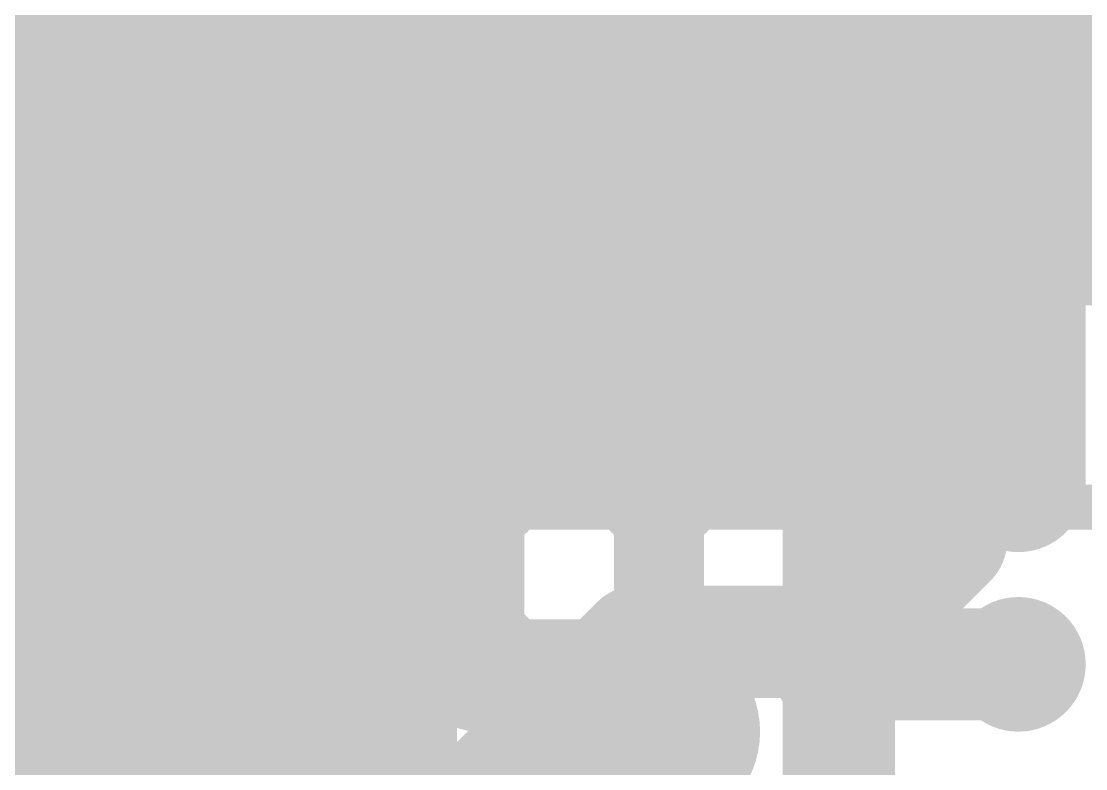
# Model space of a CAD drawing. Header units: millimetres. Extents: x 15 to 120, y 22 to 104.
# Drawn here: x 59.98 to 62.35, y 59.168 to 60.833 of the extents above; entities that cross this region are included whole.
import ezdxf

# ---------------------------------------------------------------- set-up
doc = ezdxf.new("R2010")
doc.units = ezdxf.units.MM
for name, color, linetype in [('BottomLayer', 5, 'Continuous'), ('BottomPaste', 16, 'Continuous'), ('BottomSolder', 6, 'Continuous'), ('Mechanical13', 56, 'Continuous'), ('Mechanical15', 56, 'Continuous'), ('MultiLayer', 9, 'Continuous'), ('TopLayer', 1, 'Continuous'), ('TopPaste', 8, 'Continuous'), ('TopSolder', 216, 'Continuous')]:
    doc.layers.add(name, color=color, linetype=linetype)

msp = doc.modelspace()

# ---------------------------------------------------------------- linework, layer by layer
at = {"layer": 'BottomLayer'}
for points, const_width in [([(60.55000081999999, 60.60000325999999), (60.55000081999999, 61.14999962)], 0.2999994), ([(60.55000081999999, 60.325), (60.55000081999999, 60.60000325999999)], 0.2999994), ([(61.22500328, 60.60000072), (61.22500582, 60.60000325999999)], 0.2499995), ([(61.22500582, 60.60000325999999), (61.34999921999999, 60.60000325999999)], 0.2499995), ([(61.34999921999999, 60.60000325999999), (61.49999892, 60.60000325999999)], 0.2499995), ([(61.49999892, 60.60000325999999), (61.50000146, 60.60000072)], 0.2499995), ([(61.49999892, 60.60000325999999), (61.50000146, 60.60000325999999)], 0.2499995), ([(62.05000036, 60.60000325999999), (63.000001, 60.60000325999999)], 0.1999996), ([(60.55000081999999, 60.00000446), (60.55000081999999, 60.325)], 0.2999994), ([(60.55000081999999, 60.00000446), (60.5500059, 60.00000953999999)], 0.2999994), ([(60.55000081999999, 59.5250016), (60.55000081999999, 60.00000446)], 0.2999994), ([(60.5500059, 60.00000953999999), (61.35002208, 60.00000953999999)], 0.2999994), ([(62.04999528, 60.00000192), (62.04999528, 60.00000953999999)], 0.2499995), ([(62.04999528, 59.67499368), (62.04999528, 60.00000192)], 0.2499995), ([(61.82500208, 59.45000048), (62.04999528, 59.67499368)], 0.2499995), ([(60.55000081999999, 59.40000311999999), (60.55000081999999, 59.5250016)], 0.2999994), ([(60.80000286, 58.90000157999999), (61.35000176, 59.45000048)], 0.2499995), ([(61.35000176, 59.45000048), (61.82500208, 59.45000048)], 0.2499995), ([(60.19999898, 59.05000128), (60.55000081999999, 59.40000311999999)], 0.1999996)]:
    msp.add_lwpolyline(points, dxfattribs=dict(at, const_width=const_width))
for points, const_width in [([(60.47500223999999, 60.60000325999999, 1), (60.6249994, 60.60000325999999, 1)], 0.1499997), ([(60.47500223999999, 60.60000325999999, 1), (60.6249994, 60.60000325999999, 1)], 0.1499997), ([(60.5625027, 60.62500194, 1), (60.68750118, 60.62500194, 1)], 0.12499848), ([(61.16250403999999, 60.60000072, 1), (61.28750252, 60.60000072, 1)], 0.12499848), ([(61.16250403999999, 60.60000072, 1), (61.28750252, 60.60000072, 1)], 0.12499848), ([(61.16250658, 60.60000325999999, 1), (61.28750505999999, 60.60000325999999, 1)], 0.12499848), ([(61.16250658, 60.60000325999999, 1), (61.28750505999999, 60.60000325999999, 1)], 0.12499848), ([(61.28749998, 60.60000325999999, 1), (61.41249845999999, 60.60000325999999, 1)], 0.12499848), ([(61.28749998, 60.60000325999999, 1), (61.41249845999999, 60.60000325999999, 1)], 0.12499848), ([(61.43749967999999, 60.60000325999999, 1), (61.56249816, 60.60000325999999, 1)], 0.12499848), ([(61.43749967999999, 60.60000325999999, 1), (61.56249816, 60.60000325999999, 1)], 0.12499848), ([(61.43749967999999, 60.60000325999999, 1), (61.56249816, 60.60000325999999, 1)], 0.12499848), ([(61.43750222, 60.60000325999999, 1), (61.56250069999999, 60.60000325999999, 1)], 0.12499848), ([(61.43750222, 60.60000072, 1), (61.56250069999999, 60.60000072, 1)], 0.12499848), ([(61.43750222, 60.60000072, 1), (61.56250069999999, 60.60000072, 1)], 0.12499848), ([(62.00000046, 60.60000325999999, 1), (62.10000025999999, 60.60000325999999, 1)], 0.0999998), ([(59.91250145999999, 60.45000101999999, 1), (60.03749994, 60.45000101999999, 1)], 0.12499848), ([(60.47500223999999, 60.325, 1), (60.6249994, 60.325, 1)], 0.1499997), ([(60.47500223999999, 60.325, 1), (60.6249994, 60.325, 1)], 0.1499997), ([(60.36250055999999, 60.325, 1), (60.48749904, 60.325, 1)], 0.12499848), ([(60.63750128, 60.10000171999999, 1), (60.76249976, 60.10000171999999, 1)], 0.12499848), ([(60.47500223999999, 60.00000446, 1), (60.6249994, 60.00000446, 1)], 0.1499997), ([(60.47500223999999, 60.00000446, 1), (60.6249994, 60.00000446, 1)], 0.1499997), ([(60.47500223999999, 60.00000446, 1), (60.6249994, 60.00000446, 1)], 0.1499997), ([(60.47500732, 60.00000953999999, 1), (60.62500447999999, 60.00000953999999, 1)], 0.1499997), ([(60.47500732, 60.00000953999999, 1), (60.62500447999999, 60.00000953999999, 1)], 0.1499997), ([(61.26252161999999, 60.02500822, 1), (61.3875201, 60.02500822, 1)], 0.12499848), ([(61.2750235, 60.00000953999999, 1), (61.42502065999999, 60.00000953999999, 1)], 0.1499997), ([(59.91250145999999, 60.00000192, 1), (60.03749994, 60.00000192, 1)], 0.12499848), ([(61.86250264, 60.00000192, 1), (61.98750112, 60.00000192, 1)], 0.12499848), ([(61.98749604, 60.00000953999999, 1), (62.11249452, 60.00000953999999, 1)], 0.12499848), ([(61.98749604, 60.00000192, 1), (62.11249452, 60.00000192, 1)], 0.12499848), ([(61.98749604, 60.00000192, 1), (62.11249452, 60.00000192, 1)], 0.12499848), ([(62.13750082, 59.79999977999999, 1), (62.26249929999999, 59.79999977999999, 1)], 0.12499848), ([(60.48749904, 59.74999988, 1), (60.61249752, 59.74999988, 1)], 0.12499848), ([(61.98749604, 59.67499368, 1), (62.11249452, 59.67499368, 1)], 0.12499848), ([(61.98749604, 59.67499368, 1), (62.11249452, 59.67499368, 1)], 0.12499848), ([(60.47500223999999, 59.5250016, 1), (60.6249994, 59.5250016, 1)], 0.1499997), ([(60.47500223999999, 59.5250016, 1), (60.6249994, 59.5250016, 1)], 0.1499997), ([(60.36250055999999, 59.5250016, 1), (60.48749904, 59.5250016, 1)], 0.12499848), ([(61.28750252, 59.45000048, 1), (61.412501, 59.45000048, 1)], 0.12499848), ([(61.28750252, 59.45000048, 1), (61.412501, 59.45000048, 1)], 0.12499848), ([(61.76250284, 59.45000048, 1), (61.88750132, 59.45000048, 1)], 0.12499848), ([(61.76250284, 59.45000048, 1), (61.88750132, 59.45000048, 1)], 0.12499848), ([(60.47500223999999, 59.40000311999999, 1), (60.6249994, 59.40000311999999, 1)], 0.1499997), ([(60.50000092, 59.40000311999999, 1), (60.60000072, 59.40000311999999, 1)], 0.0999998), ([(60.6125026, 59.325002, 1), (60.73750107999999, 59.325002, 1)], 0.12499848)]:
    msp.add_lwpolyline(points, format="xyb", close=True, dxfattribs=dict(at, const_width=const_width))
for points in [[(60.09999918, 60.45000356), (60.09999918, 60.75000296), (59.60000017999999, 60.45000356), (59.60000017999999, 60.75000296)], [(60.80000032, 60.45000356), (60.80000032, 60.75000296), (60.30000132, 60.45000356), (60.30000132, 60.75000296)], [(61.59999871999999, 60.45000356), (61.59999871999999, 60.75000296), (61.09999972, 60.45000356), (61.09999972, 60.75000296)], [(62.29999986, 60.45000356), (62.29999986, 60.75000296), (61.80000086, 60.45000356), (61.80000086, 60.75000296)], [(60.09999918, 59.85000476), (60.09999918, 60.15000415999999), (59.60000017999999, 59.85000476), (59.60000017999999, 60.15000415999999)], [(60.80000032, 59.85000476), (60.80000032, 60.15000415999999), (60.30000132, 59.85000476), (60.30000132, 60.15000415999999)], [(61.10002257999999, 60.15000924), (61.10002257999999, 59.85000984), (61.60002158, 60.15000924), (61.60002158, 59.85000984)], [(61.79999578, 60.15000924), (61.79999578, 59.85000984), (62.29999478, 60.15000924), (62.29999478, 59.85000984)], [(60.09999918, 59.25000342), (60.09999918, 59.55000282), (59.60000017999999, 59.25000342), (59.60000017999999, 59.55000282)], [(60.80000032, 59.25000342), (60.80000032, 59.55000282), (60.30000132, 59.25000342), (60.30000132, 59.55000282)]]:
    msp.add_solid(points, dxfattribs=at)
at = {"layer": 'BottomPaste'}
for points in [[(60.09999918, 60.45000356), (60.09999918, 60.75000296), (59.60000017999999, 60.45000356), (59.60000017999999, 60.75000296)], [(60.09999918, 60.45000356), (60.09999918, 60.75000296), (59.60000017999999, 60.45000356), (59.60000017999999, 60.75000296)], [(60.80000032, 60.45000356), (60.80000032, 60.75000296), (60.30000132, 60.45000356), (60.30000132, 60.75000296)], [(60.80000032, 60.45000356), (60.80000032, 60.75000296), (60.30000132, 60.45000356), (60.30000132, 60.75000296)], [(61.59999871999999, 60.45000356), (61.59999871999999, 60.75000296), (61.09999972, 60.45000356), (61.09999972, 60.75000296)], [(61.59999871999999, 60.45000356), (61.59999871999999, 60.75000296), (61.09999972, 60.45000356), (61.09999972, 60.75000296)], [(62.29999986, 60.45000356), (62.29999986, 60.75000296), (61.80000086, 60.45000356), (61.80000086, 60.75000296)], [(62.29999986, 60.45000356), (62.29999986, 60.75000296), (61.80000086, 60.45000356), (61.80000086, 60.75000296)], [(60.09999918, 59.85000476), (60.09999918, 60.15000415999999), (59.60000017999999, 59.85000476), (59.60000017999999, 60.15000415999999)], [(60.09999918, 59.85000476), (60.09999918, 60.15000415999999), (59.60000017999999, 59.85000476), (59.60000017999999, 60.15000415999999)], [(60.80000032, 59.85000476), (60.80000032, 60.15000415999999), (60.30000132, 59.85000476), (60.30000132, 60.15000415999999)], [(60.80000032, 59.85000476), (60.80000032, 60.15000415999999), (60.30000132, 59.85000476), (60.30000132, 60.15000415999999)], [(61.10002257999999, 60.15000924), (61.10002257999999, 59.85000984), (61.60002158, 60.15000924), (61.60002158, 59.85000984)], [(61.10002257999999, 60.15000924), (61.10002257999999, 59.85000984), (61.60002158, 60.15000924), (61.60002158, 59.85000984)], [(61.79999578, 60.15000924), (61.79999578, 59.85000984), (62.29999478, 60.15000924), (62.29999478, 59.85000984)], [(61.79999578, 60.15000924), (61.79999578, 59.85000984), (62.29999478, 60.15000924), (62.29999478, 59.85000984)], [(60.09999918, 59.25000342), (60.09999918, 59.55000282), (59.60000017999999, 59.25000342), (59.60000017999999, 59.55000282)], [(60.09999918, 59.25000342), (60.09999918, 59.55000282), (59.60000017999999, 59.25000342), (59.60000017999999, 59.55000282)], [(60.80000032, 59.25000342), (60.80000032, 59.55000282), (60.30000132, 59.25000342), (60.30000132, 59.55000282)], [(60.80000032, 59.25000342), (60.80000032, 59.55000282), (60.30000132, 59.25000342), (60.30000132, 59.55000282)]]:
    msp.add_solid(points, dxfattribs=at)
at = {"layer": 'BottomSolder'}
for points in [[(60.14999907999999, 60.40000366), (60.14999907999999, 60.80000286), (59.55000028, 60.40000366), (59.55000028, 60.80000286)], [(60.14999907999999, 60.40000366), (60.14999907999999, 60.80000286), (59.55000028, 60.40000366), (59.55000028, 60.80000286)], [(60.85000022, 60.40000366), (60.85000022, 60.80000286), (60.25000142, 60.40000366), (60.25000142, 60.80000286)], [(60.85000022, 60.40000366), (60.85000022, 60.80000286), (60.25000142, 60.40000366), (60.25000142, 60.80000286)], [(61.64999862, 60.40000366), (61.64999862, 60.80000286), (61.04999982, 60.40000366), (61.04999982, 60.80000286)], [(61.64999862, 60.40000366), (61.64999862, 60.80000286), (61.04999982, 60.40000366), (61.04999982, 60.80000286)], [(62.34999976, 60.40000366), (62.34999976, 60.80000286), (61.75000095999999, 60.40000366), (61.75000095999999, 60.80000286)], [(62.34999976, 60.40000366), (62.34999976, 60.80000286), (61.75000095999999, 60.40000366), (61.75000095999999, 60.80000286)], [(60.14999907999999, 59.80000485999999), (60.14999907999999, 60.20000406), (59.55000028, 59.80000485999999), (59.55000028, 60.20000406)], [(60.14999907999999, 59.80000485999999), (60.14999907999999, 60.20000406), (59.55000028, 59.80000485999999), (59.55000028, 60.20000406)], [(60.85000022, 59.80000485999999), (60.85000022, 60.20000406), (60.25000142, 59.80000485999999), (60.25000142, 60.20000406)], [(60.85000022, 59.80000485999999), (60.85000022, 60.20000406), (60.25000142, 59.80000485999999), (60.25000142, 60.20000406)], [(61.05002268, 60.20000914), (61.05002268, 59.80000994), (61.65002148, 60.20000914), (61.65002148, 59.80000994)], [(61.05002268, 60.20000914), (61.05002268, 59.80000994), (61.65002148, 60.20000914), (61.65002148, 59.80000994)], [(61.74999587999999, 60.20000914), (61.74999587999999, 59.80000994), (62.34999467999999, 60.20000914), (62.34999467999999, 59.80000994)], [(61.74999587999999, 60.20000914), (61.74999587999999, 59.80000994), (62.34999467999999, 60.20000914), (62.34999467999999, 59.80000994)], [(60.14999907999999, 59.20000352), (60.14999907999999, 59.60000272), (59.55000028, 59.20000352), (59.55000028, 59.60000272)], [(60.14999907999999, 59.20000352), (60.14999907999999, 59.60000272), (59.55000028, 59.20000352), (59.55000028, 59.60000272)], [(60.85000022, 59.20000352), (60.85000022, 59.60000272), (60.25000142, 59.20000352), (60.25000142, 59.60000272)], [(60.85000022, 59.20000352), (60.85000022, 59.60000272), (60.25000142, 59.20000352), (60.25000142, 59.60000272)]]:
    msp.add_solid(points, dxfattribs=at)
at = {"layer": 'Mechanical13', "const_width": 0.0999998}
for points in [[(59.88500088, 60.7650042), (60.51499962, 60.7650042)], [(60.51499962, 60.43500232), (60.51499962, 60.7650042)], [(61.38500042, 60.43500232), (61.38500042, 60.7650042)], [(61.38500042, 60.7650042), (62.01499916, 60.7650042)], [(62.01499916, 60.43500232), (62.01499916, 60.7650042)], [(59.88500088, 60.43500232), (60.51499962, 60.43500232)], [(61.38500042, 60.43500232), (62.01499916, 60.43500232)], [(59.88500088, 60.1650054), (60.51499962, 60.1650054)], [(60.51499962, 59.83500351999999), (60.51499962, 60.1650054)], [(61.38502328, 60.16500794), (62.01499407999999, 60.16500794)], [(61.38502328, 59.83501114), (61.38502328, 60.16500794)], [(62.01499407999999, 59.83501114), (62.01499407999999, 60.16500794)], [(59.88500088, 59.83500351999999), (60.51499962, 59.83500351999999)], [(61.38502328, 59.83501114), (62.01499407999999, 59.83501114)], [(59.88500088, 59.56500406), (60.51499962, 59.56500406)], [(60.51499962, 59.23500218), (60.51499962, 59.56500406)], [(59.88500088, 59.23500218), (60.51499962, 59.23500218)]]:
    msp.add_lwpolyline(points, dxfattribs=at)
at = {"layer": 'Mechanical13', "const_width": 0.0499999}
for points in [[(60.49000093999999, 60.7650042, 1), (60.53999829999999, 60.7650042, 1)], [(60.49000093999999, 60.7650042, 1), (60.53999829999999, 60.7650042, 1)], [(61.36000173999999, 60.7650042, 1), (61.40999909999999, 60.7650042, 1)], [(61.36000173999999, 60.7650042, 1), (61.40999909999999, 60.7650042, 1)], [(61.99000048, 60.7650042, 1), (62.03999784, 60.7650042, 1)], [(61.99000048, 60.7650042, 1), (62.03999784, 60.7650042, 1)], [(60.49000093999999, 60.43500232, 1), (60.53999829999999, 60.43500232, 1)], [(60.49000093999999, 60.43500232, 1), (60.53999829999999, 60.43500232, 1)], [(61.36000173999999, 60.43500232, 1), (61.40999909999999, 60.43500232, 1)], [(61.36000173999999, 60.43500232, 1), (61.40999909999999, 60.43500232, 1)], [(61.99000048, 60.43500232, 1), (62.03999784, 60.43500232, 1)], [(61.99000048, 60.43500232, 1), (62.03999784, 60.43500232, 1)], [(60.49000093999999, 60.1650054, 1), (60.53999829999999, 60.1650054, 1)], [(60.49000093999999, 60.1650054, 1), (60.53999829999999, 60.1650054, 1)], [(61.3600246, 60.16500794, 1), (61.41002195999999, 60.16500794, 1)], [(61.3600246, 60.16500794, 1), (61.41002195999999, 60.16500794, 1)], [(61.9899954, 60.16500794, 1), (62.03999276, 60.16500794, 1)], [(61.9899954, 60.16500794, 1), (62.03999276, 60.16500794, 1)], [(60.49000093999999, 59.83500351999999, 1), (60.53999829999999, 59.83500351999999, 1)], [(60.49000093999999, 59.83500351999999, 1), (60.53999829999999, 59.83500351999999, 1)], [(61.3600246, 59.83501114, 1), (61.41002195999999, 59.83501114, 1)], [(61.3600246, 59.83501114, 1), (61.41002195999999, 59.83501114, 1)], [(61.9899954, 59.83501114, 1), (62.03999276, 59.83501114, 1)], [(61.9899954, 59.83501114, 1), (62.03999276, 59.83501114, 1)], [(60.49000093999999, 59.56500406, 1), (60.53999829999999, 59.56500406, 1)], [(60.49000093999999, 59.56500406, 1), (60.53999829999999, 59.56500406, 1)], [(60.49000093999999, 59.23500218, 1), (60.53999829999999, 59.23500218, 1)], [(60.49000093999999, 59.23500218, 1), (60.53999829999999, 59.23500218, 1)]]:
    msp.add_lwpolyline(points, format="xyb", close=True, dxfattribs=at)
at = {"layer": 'Mechanical15', "const_width": 0.0999998}
for points in [[(59.50000038, 60.85000276), (60.90000011999999, 60.85000276)], [(60.90000011999999, 60.35000376), (60.90000011999999, 60.85000276)], [(60.99999991999999, 60.35000376), (60.99999991999999, 60.85000276)], [(60.99999991999999, 60.85000276), (62.39999966, 60.85000276)], [(62.39999966, 60.35000376), (62.39999966, 60.85000276)], [(60.20000151999999, 60.43500232), (60.20000151999999, 60.7650042)], [(61.70000106, 60.43500232), (61.70000106, 60.7650042)], [(60.03500057999999, 60.60000325999999), (60.36499992, 60.60000325999999)], [(61.53500012, 60.60000325999999), (61.86499946, 60.60000325999999)], [(59.50000038, 60.35000376), (60.90000011999999, 60.35000376)], [(60.99999991999999, 60.35000376), (62.39999966, 60.35000376)], [(59.50000038, 60.25000395999999), (60.90000011999999, 60.25000395999999)], [(60.90000011999999, 59.75000496), (60.90000011999999, 60.25000395999999)], [(61.00001008, 60.24999634), (62.40000728, 60.24999634)], [(61.00001008, 59.75002274), (61.00001008, 60.24999634)], [(60.20000151999999, 59.83500351999999), (60.20000151999999, 60.1650054)], [(61.69998328, 59.83501114), (61.69998328, 60.16500794)], [(60.03500057999999, 60.00000446), (60.36499992, 60.00000446)], [(61.53498488, 60.00000953999999), (61.86498168, 60.00000953999999)], [(59.50000038, 59.75000496), (60.90000011999999, 59.75000496)], [(61.00001008, 59.75002274), (62.40000728, 59.75002274)], [(59.50000038, 59.65000262), (60.90000011999999, 59.65000262)], [(60.90000011999999, 59.15000362), (60.90000011999999, 59.65000262)], [(60.20000151999999, 59.23500218), (60.20000151999999, 59.56500406)], [(60.03500057999999, 59.40000311999999), (60.36499992, 59.40000311999999)], [(59.50000038, 59.15000362), (60.90000011999999, 59.15000362)]]:
    msp.add_lwpolyline(points, dxfattribs=at)
at = {"layer": 'Mechanical15', "const_width": 0.0499999}
for points in [[(60.87500144, 60.85000276, 1), (60.9249988, 60.85000276, 1)], [(60.87500144, 60.85000276, 1), (60.9249988, 60.85000276, 1)], [(60.97500124, 60.85000276, 1), (61.0249986, 60.85000276, 1)], [(60.97500124, 60.85000276, 1), (61.0249986, 60.85000276, 1)], [(60.17500284, 60.7650042, 1), (60.2250002, 60.7650042, 1)], [(61.67500238, 60.7650042, 1), (61.72499973999999, 60.7650042, 1)], [(60.0100019, 60.60000325999999, 1), (60.05999926, 60.60000325999999, 1)], [(60.34000124, 60.60000325999999, 1), (60.3899986, 60.60000325999999, 1)], [(61.51000144, 60.60000325999999, 1), (61.5599988, 60.60000325999999, 1)], [(61.84000078, 60.60000325999999, 1), (61.88999814, 60.60000325999999, 1)], [(60.17500284, 60.43500232, 1), (60.2250002, 60.43500232, 1)], [(61.67500238, 60.43500232, 1), (61.72499973999999, 60.43500232, 1)], [(60.87500144, 60.35000376, 1), (60.9249988, 60.35000376, 1)], [(60.87500144, 60.35000376, 1), (60.9249988, 60.35000376, 1)], [(60.97500124, 60.35000376, 1), (61.0249986, 60.35000376, 1)], [(60.97500124, 60.35000376, 1), (61.0249986, 60.35000376, 1)], [(60.87500144, 60.25000395999999, 1), (60.9249988, 60.25000395999999, 1)], [(60.87500144, 60.25000395999999, 1), (60.9249988, 60.25000395999999, 1)], [(60.9750114, 60.24999634, 1), (61.02500876, 60.24999634, 1)], [(60.9750114, 60.24999634, 1), (61.02500876, 60.24999634, 1)], [(60.17500284, 60.1650054, 1), (60.2250002, 60.1650054, 1)], [(61.67498459999999, 60.16500794, 1), (61.72498195999999, 60.16500794, 1)], [(60.0100019, 60.00000446, 1), (60.05999926, 60.00000446, 1)], [(60.34000124, 60.00000446, 1), (60.3899986, 60.00000446, 1)], [(61.50998619999999, 60.00000953999999, 1), (61.55998356, 60.00000953999999, 1)], [(61.839983, 60.00000953999999, 1), (61.88998036, 60.00000953999999, 1)], [(60.17500284, 59.83500351999999, 1), (60.2250002, 59.83500351999999, 1)], [(61.67498459999999, 59.83501114, 1), (61.72498195999999, 59.83501114, 1)], [(60.87500144, 59.75000496, 1), (60.9249988, 59.75000496, 1)], [(60.87500144, 59.75000496, 1), (60.9249988, 59.75000496, 1)], [(60.9750114, 59.75002274, 1), (61.02500876, 59.75002274, 1)], [(60.9750114, 59.75002274, 1), (61.02500876, 59.75002274, 1)], [(60.87500144, 59.65000262, 1), (60.9249988, 59.65000262, 1)], [(60.87500144, 59.65000262, 1), (60.9249988, 59.65000262, 1)], [(60.17500284, 59.56500406, 1), (60.2250002, 59.56500406, 1)], [(60.0100019, 59.40000311999999, 1), (60.05999926, 59.40000311999999, 1)], [(60.34000124, 59.40000311999999, 1), (60.3899986, 59.40000311999999, 1)], [(60.17500284, 59.23500218, 1), (60.2250002, 59.23500218, 1)], [(60.87500144, 59.15000362, 1), (60.9249988, 59.15000362, 1)], [(60.87500144, 59.15000362, 1), (60.9249988, 59.15000362, 1)]]:
    msp.add_lwpolyline(points, format="xyb", close=True, dxfattribs=at)
at = {"layer": 'MultiLayer'}
for points, const_width in [([(60.28749944, 60.80000032, 1), (60.51249772, 60.80000032, 1)], 0.22499828), ([(61.88750132, 60.80000032, 1), (62.1124996, 60.80000032, 1)], 0.22499828), ([(59.6874981, 60.72500174, 1), (59.91249637999999, 60.72500174, 1)], 0.22499828), ([(61.28750252, 60.72500174, 1), (61.5125008, 60.72500174, 1)], 0.22499828), ([(60.5625027, 60.62500194, 1), (60.68750118, 60.62500194, 1)], 0.12499848), ([(60.13750228, 60.6000058, 1), (60.26250075999999, 60.6000058, 1)], 0.12499848), ([(60.53750148, 60.6000058, 1), (60.66249996, 60.6000058, 1)], 0.12499848), ([(60.91425714, 60.60173808, 1), (61.03925562, 60.60173808, 1)], 0.12499848), ([(61.16250403999999, 60.60000072, 1), (61.28750252, 60.60000072, 1)], 0.12499848), ([(61.33750242, 60.60000325999999, 1), (61.46250089999999, 60.60000325999999, 1)], 0.12499848), ([(61.43750222, 60.60000072, 1), (61.56250069999999, 60.60000072, 1)], 0.12499848), ([(61.76429862, 60.60173808, 1), (61.88929709999999, 60.60173808, 1)], 0.12499848), ([(62.13750082, 60.60000072, 1), (62.26249929999999, 60.60000072, 1)], 0.12499848), ([(60.68750118, 60.40000112, 1), (60.91249946, 60.40000112, 1)], 0.22499828), ([(61.88750132, 60.39999857999999, 1), (62.1124996, 60.39999857999999, 1)], 0.22499828), ([(59.91250145999999, 60.45000101999999, 1), (60.03749994, 60.45000101999999, 1)], 0.12499848), ([(60.36250055999999, 60.325, 1), (60.48749904, 60.325, 1)], 0.12499848), ([(61.44235107999999, 60.3047943, 1), (61.56734956, 60.3047943, 1)], 0.12499848), ([(60.13750228, 60.20000406, 1), (60.26250075999999, 60.20000406, 1)], 0.12499848), ([(60.53750148, 60.20000406, 1), (60.66249996, 60.20000406, 1)], 0.12499848), ([(60.93750068, 60.20000406, 1), (61.06249915999999, 60.20000406, 1)], 0.12499848), ([(61.33749988, 60.20000151999999, 1), (61.46249836, 60.20000151999999, 1)], 0.12499848), ([(61.33750242, 60.20000151999999, 1), (61.46250089999999, 60.20000151999999, 1)], 0.12499848), ([(61.73750162, 60.20000151999999, 1), (61.8625001, 60.20000151999999, 1)], 0.12499848), ([(62.13750082, 60.20000151999999, 1), (62.26249929999999, 60.20000151999999, 1)], 0.12499848), ([(60.28750197999999, 59.99999938, 1), (60.51250026, 59.99999938, 1)], 0.22499828), ([(60.63750128, 60.10000171999999, 1), (60.76249976, 60.10000171999999, 1)], 0.12499848), ([(61.88750132, 60.00000192, 1), (62.1124996, 60.00000192, 1)], 0.22499828), ([(61.26252161999999, 60.02500822, 1), (61.3875201, 60.02500822, 1)], 0.12499848), ([(59.91250145999999, 60.00000192, 1), (60.03749994, 60.00000192, 1)], 0.12499848), ([(61.86250264, 60.00000192, 1), (61.98750112, 60.00000192, 1)], 0.12499848), ([(60.13750228, 59.80000485999999, 1), (60.26250075999999, 59.80000485999999, 1)], 0.12499848), ([(60.53750148, 59.80000485999999, 1), (60.66249996, 59.80000485999999, 1)], 0.12499848), ([(60.93750068, 59.80000485999999, 1), (61.06249915999999, 59.80000485999999, 1)], 0.12499848), ([(61.33750242, 59.79999977999999, 1), (61.46250089999999, 59.79999977999999, 1)], 0.12499848), ([(61.73750162, 59.80000232, 1), (61.8625001, 59.80000232, 1)], 0.12499848), ([(62.13750082, 59.80000232, 1), (62.26249929999999, 59.80000232, 1)], 0.12499848), ([(62.13750082, 59.79999977999999, 1), (62.26249929999999, 59.79999977999999, 1)], 0.12499848), ([(60.48749904, 59.74999988, 1), (60.61249752, 59.74999988, 1)], 0.12499848), ([(60.68750118, 59.60000017999999, 1), (60.91249946, 59.60000017999999, 1)], 0.22499828), ([(60.36250055999999, 59.5250016, 1), (60.48749904, 59.5250016, 1)], 0.12499848), ([(60.13750228, 59.40000566, 1), (60.26250075999999, 59.40000566, 1)], 0.12499848), ([(60.53750148, 59.40000566, 1), (60.66249996, 59.40000566, 1)], 0.12499848), ([(60.93750068, 59.40000566, 1), (61.06249915999999, 59.40000566, 1)], 0.12499848), ([(61.73750162, 59.40000311999999, 1), (61.8625001, 59.40000311999999, 1)], 0.12499848), ([(62.1143157, 59.40167951999999, 1), (62.23931417999999, 59.40167951999999, 1)], 0.12499848), ([(61.28750252, 59.25000087999999, 1), (61.5125008, 59.25000087999999, 1)], 0.22499828), ([(60.6125026, 59.325002, 1), (60.73750107999999, 59.325002, 1)], 0.12499848), ([(60.28750197999999, 59.20000098, 1), (60.51250026, 59.20000098, 1)], 0.22499828)]:
    msp.add_lwpolyline(points, format="xyb", close=True, dxfattribs=dict(at, const_width=const_width))
at = {"layer": 'TopLayer'}
for points, const_width in [([(61.80000086, 60.60000325999999), (61.80000086, 61.00000246)], 0.2499995), ([(60.20000151999999, 60.60000325999999), (60.20000151999999, 61.00000246)], 0.1999996), ([(60.60000072, 60.60000325999999), (60.60000072, 61.00000246)], 0.1999996), ([(61.39999912, 60.60000325999999), (61.80000086, 60.60000325999999)], 0.2499995), ([(61.80000086, 60.57494107999999), (61.82679786, 60.60173808)], 0.2499995), ([(59.40000058, 60.60000325999999), (60.20000151999999, 60.60000325999999)], 0.1999996), ([(60.20000151999999, 60.20000151999999), (60.20000151999999, 60.60000325999999)], 0.1999996), ([(60.20000151999999, 60.60000325999999), (60.60000072, 60.60000325999999)], 0.1999996), ([(60.60000072, 60.60000325999999), (60.99999991999999, 60.60000325999999)], 0.1999996), ([(60.60000072, 60.20000151999999), (60.60000072, 60.60000325999999)], 0.1999996), ([(60.99999991999999, 60.20000151999999), (60.99999991999999, 60.60000325999999)], 0.1999996), ([(61.80000086, 60.20000151999999), (61.80000086, 60.57494107999999)], 0.2499995), ([(61.80000086, 59.80000232), (61.80000086, 60.20000151999999)], 0.2499995), ([(59.79999977999999, 60.20000151999999), (60.20000151999999, 60.20000151999999)], 0.1999996), ([(60.20000151999999, 59.80000232), (60.20000151999999, 60.20000151999999)], 0.1999996), ([(60.20000151999999, 60.20000151999999), (60.60000072, 60.20000151999999)], 0.1999996), ([(60.60000072, 60.20000151999999), (60.99999991999999, 60.20000151999999)], 0.1999996), ([(60.60000072, 59.80000232), (60.60000072, 60.20000151999999)], 0.1999996), ([(60.99999991999999, 59.80000232), (60.99999991999999, 60.20000151999999)], 0.1999996), ([(61.80000086, 59.40000311999999), (61.80000086, 59.80000232)], 0.2499995), ([(61.80000086, 59.80000232), (62.20000005999999, 59.80000232)], 0.2499995), ([(60.20000151999999, 59.40000311999999), (60.20000151999999, 59.80000232)], 0.1999996), ([(60.20000151999999, 59.80000232), (60.60000072, 59.80000232)], 0.1999996), ([(60.60000072, 59.80000232), (60.99999991999999, 59.80000232)], 0.1999996), ([(60.60000072, 59.40000311999999), (60.60000072, 59.80000232)], 0.1999996), ([(60.99999991999999, 59.40000311999999), (60.99999991999999, 59.80000232)], 0.1999996), ([(60.99999991999999, 59.80000232), (61.39999912, 59.80000232)], 0.1999996), ([(61.39999912, 59.40000311999999), (61.39999912, 59.80000232)], 0.1999996), ([(61.80000086, 59.40000311999999), (62.17513854, 59.40000311999999)], 0.2499995), ([(61.80000086, 59.00000137999999), (61.80000086, 59.40000311999999)], 0.2499995), ([(62.17513854, 59.40000311999999), (62.17681494, 59.40167951999999)], 0.2499995), ([(60.20000151999999, 59.00000137999999), (60.20000151999999, 59.40000311999999)], 0.1999996), ([(60.20000151999999, 59.40000311999999), (60.60000072, 59.40000311999999)], 0.1999996), ([(60.60000072, 59.40000311999999), (60.99999991999999, 59.40000311999999)], 0.1999996), ([(60.60000072, 59.00000137999999), (60.60000072, 59.40000311999999)], 0.1999996), ([(60.99999991999999, 59.40000311999999), (61.39999912, 59.40000311999999)], 0.1999996)]:
    msp.add_lwpolyline(points, dxfattribs=dict(at, const_width=const_width))
for points, const_width in [([(60.12500293999999, 60.60000325999999, 1), (60.2750001, 60.60000325999999, 1)], 0.1499997), ([(60.52500214, 60.60000325999999, 1), (60.6749993, 60.60000325999999, 1)], 0.1499997), ([(60.92500133999999, 60.60000325999999, 1), (61.0749985, 60.60000325999999, 1)], 0.1499997), ([(61.32500054, 60.60000325999999, 1), (61.4749977, 60.60000325999999, 1)], 0.1499997), ([(61.72500228, 60.60000325999999, 1), (61.87499944, 60.60000325999999, 1)], 0.1499997), ([(62.12500147999999, 60.60000325999999, 1), (62.27499864, 60.60000325999999, 1)], 0.1499997), ([(60.13750228, 60.6000058, 1), (60.26250075999999, 60.6000058, 1)], 0.12499848), ([(60.53750148, 60.6000058, 1), (60.66249996, 60.6000058, 1)], 0.12499848), ([(60.91425714, 60.60173808, 1), (61.03925562, 60.60173808, 1)], 0.12499848), ([(61.33749988, 60.60000325999999, 1), (61.46249836, 60.60000325999999, 1)], 0.12499848), ([(61.33750242, 60.60000325999999, 1), (61.46250089999999, 60.60000325999999, 1)], 0.12499848), ([(61.73750162, 60.60000325999999, 1), (61.8625001, 60.60000325999999, 1)], 0.12499848), ([(61.73750162, 60.60000325999999, 1), (61.8625001, 60.60000325999999, 1)], 0.12499848), ([(61.76429862, 60.60173808, 1), (61.88929709999999, 60.60173808, 1)], 0.12499848), ([(61.76429862, 60.60173808, 1), (61.88929709999999, 60.60173808, 1)], 0.12499848), ([(60.15000162, 60.60000325999999, 1), (60.25000142, 60.60000325999999, 1)], 0.0999998), ([(60.15000162, 60.60000325999999, 1), (60.25000142, 60.60000325999999, 1)], 0.0999998), ([(60.15000162, 60.60000325999999, 1), (60.25000142, 60.60000325999999, 1)], 0.0999998), ([(60.15000162, 60.60000325999999, 1), (60.25000142, 60.60000325999999, 1)], 0.0999998), ([(60.55000081999999, 60.60000325999999, 1), (60.65000062, 60.60000325999999, 1)], 0.0999998), ([(60.55000081999999, 60.60000325999999, 1), (60.65000062, 60.60000325999999, 1)], 0.0999998), ([(60.55000081999999, 60.60000325999999, 1), (60.65000062, 60.60000325999999, 1)], 0.0999998), ([(60.55000081999999, 60.60000325999999, 1), (60.65000062, 60.60000325999999, 1)], 0.0999998), ([(60.95000002, 60.60000325999999, 1), (61.04999982, 60.60000325999999, 1)], 0.0999998), ([(60.95000002, 60.60000325999999, 1), (61.04999982, 60.60000325999999, 1)], 0.0999998), ([(61.73750162, 60.57494107999999, 1), (61.8625001, 60.57494107999999, 1)], 0.12499848), ([(61.73750162, 60.57494107999999, 1), (61.8625001, 60.57494107999999, 1)], 0.12499848), ([(60.12500293999999, 60.20000151999999, 1), (60.2750001, 60.20000151999999, 1)], 0.1499997), ([(60.52500214, 60.20000151999999, 1), (60.6749993, 60.20000151999999, 1)], 0.1499997), ([(60.92500133999999, 60.20000151999999, 1), (61.0749985, 60.20000151999999, 1)], 0.1499997), ([(61.32500054, 60.20000151999999, 1), (61.4749977, 60.20000151999999, 1)], 0.1499997), ([(61.72500228, 60.20000151999999, 1), (61.87499944, 60.20000151999999, 1)], 0.1499997), ([(62.12500147999999, 60.20000151999999, 1), (62.27499864, 60.20000151999999, 1)], 0.1499997), ([(60.13750228, 60.20000406, 1), (60.26250075999999, 60.20000406, 1)], 0.12499848), ([(60.53750148, 60.20000406, 1), (60.66249996, 60.20000406, 1)], 0.12499848), ([(60.93750068, 60.20000406, 1), (61.06249915999999, 60.20000406, 1)], 0.12499848), ([(61.33749988, 60.20000151999999, 1), (61.46249836, 60.20000151999999, 1)], 0.12499848), ([(61.73750162, 60.20000151999999, 1), (61.8625001, 60.20000151999999, 1)], 0.12499848), ([(61.73750162, 60.20000151999999, 1), (61.8625001, 60.20000151999999, 1)], 0.12499848), ([(61.73750162, 60.20000151999999, 1), (61.8625001, 60.20000151999999, 1)], 0.12499848), ([(60.15000162, 60.20000151999999, 1), (60.25000142, 60.20000151999999, 1)], 0.0999998), ([(60.15000162, 60.20000151999999, 1), (60.25000142, 60.20000151999999, 1)], 0.0999998), ([(60.15000162, 60.20000151999999, 1), (60.25000142, 60.20000151999999, 1)], 0.0999998), ([(60.15000162, 60.20000151999999, 1), (60.25000142, 60.20000151999999, 1)], 0.0999998), ([(60.55000081999999, 60.20000151999999, 1), (60.65000062, 60.20000151999999, 1)], 0.0999998), ([(60.55000081999999, 60.20000151999999, 1), (60.65000062, 60.20000151999999, 1)], 0.0999998), ([(60.55000081999999, 60.20000151999999, 1), (60.65000062, 60.20000151999999, 1)], 0.0999998), ([(60.55000081999999, 60.20000151999999, 1), (60.65000062, 60.20000151999999, 1)], 0.0999998), ([(60.95000002, 60.20000151999999, 1), (61.04999982, 60.20000151999999, 1)], 0.0999998), ([(60.95000002, 60.20000151999999, 1), (61.04999982, 60.20000151999999, 1)], 0.0999998), ([(60.95000002, 60.20000151999999, 1), (61.04999982, 60.20000151999999, 1)], 0.0999998), ([(60.12500293999999, 59.80000232, 1), (60.2750001, 59.80000232, 1)], 0.1499997), ([(60.52500214, 59.80000232, 1), (60.6749993, 59.80000232, 1)], 0.1499997), ([(60.92500133999999, 59.80000232, 1), (61.0749985, 59.80000232, 1)], 0.1499997), ([(61.32500054, 59.80000232, 1), (61.4749977, 59.80000232, 1)], 0.1499997), ([(61.72500228, 59.80000232, 1), (61.87499944, 59.80000232, 1)], 0.1499997), ([(62.12500147999999, 59.80000232, 1), (62.27499864, 59.80000232, 1)], 0.1499997), ([(60.13750228, 59.80000485999999, 1), (60.26250075999999, 59.80000485999999, 1)], 0.12499848), ([(60.53750148, 59.80000485999999, 1), (60.66249996, 59.80000485999999, 1)], 0.12499848), ([(60.93750068, 59.80000485999999, 1), (61.06249915999999, 59.80000485999999, 1)], 0.12499848), ([(61.73750162, 59.80000232, 1), (61.8625001, 59.80000232, 1)], 0.12499848), ([(61.73750162, 59.80000232, 1), (61.8625001, 59.80000232, 1)], 0.12499848), ([(61.73750162, 59.80000232, 1), (61.8625001, 59.80000232, 1)], 0.12499848), ([(61.73750162, 59.80000232, 1), (61.8625001, 59.80000232, 1)], 0.12499848), ([(62.13750082, 59.80000232, 1), (62.26249929999999, 59.80000232, 1)], 0.12499848), ([(62.13750082, 59.80000232, 1), (62.26249929999999, 59.80000232, 1)], 0.12499848), ([(60.15000162, 59.80000232, 1), (60.25000142, 59.80000232, 1)], 0.0999998), ([(60.15000162, 59.80000232, 1), (60.25000142, 59.80000232, 1)], 0.0999998), ([(60.15000162, 59.80000232, 1), (60.25000142, 59.80000232, 1)], 0.0999998), ([(60.55000081999999, 59.80000232, 1), (60.65000062, 59.80000232, 1)], 0.0999998), ([(60.55000081999999, 59.80000232, 1), (60.65000062, 59.80000232, 1)], 0.0999998), ([(60.55000081999999, 59.80000232, 1), (60.65000062, 59.80000232, 1)], 0.0999998), ([(60.55000081999999, 59.80000232, 1), (60.65000062, 59.80000232, 1)], 0.0999998), ([(60.95000002, 59.80000232, 1), (61.04999982, 59.80000232, 1)], 0.0999998), ([(60.95000002, 59.80000232, 1), (61.04999982, 59.80000232, 1)], 0.0999998), ([(60.95000002, 59.80000232, 1), (61.04999982, 59.80000232, 1)], 0.0999998), ([(60.95000002, 59.80000232, 1), (61.04999982, 59.80000232, 1)], 0.0999998), ([(61.34999921999999, 59.80000232, 1), (61.44999902, 59.80000232, 1)], 0.0999998), ([(61.34999921999999, 59.80000232, 1), (61.44999902, 59.80000232, 1)], 0.0999998), ([(60.12500293999999, 59.40000311999999, 1), (60.2750001, 59.40000311999999, 1)], 0.1499997), ([(60.52500214, 59.40000311999999, 1), (60.6749993, 59.40000311999999, 1)], 0.1499997), ([(60.92500133999999, 59.40000311999999, 1), (61.0749985, 59.40000311999999, 1)], 0.1499997), ([(61.32500054, 59.40000311999999, 1), (61.4749977, 59.40000311999999, 1)], 0.1499997), ([(61.72500228, 59.40000311999999, 1), (61.87499944, 59.40000311999999, 1)], 0.1499997), ([(62.12500147999999, 59.40000311999999, 1), (62.27499864, 59.40000311999999, 1)], 0.1499997), ([(60.13750228, 59.40000566, 1), (60.26250075999999, 59.40000566, 1)], 0.12499848), ([(60.53750148, 59.40000566, 1), (60.66249996, 59.40000566, 1)], 0.12499848), ([(60.93750068, 59.40000566, 1), (61.06249915999999, 59.40000566, 1)], 0.12499848), ([(61.73750162, 59.40000311999999, 1), (61.8625001, 59.40000311999999, 1)], 0.12499848), ([(61.73750162, 59.40000311999999, 1), (61.8625001, 59.40000311999999, 1)], 0.12499848), ([(61.73750162, 59.40000311999999, 1), (61.8625001, 59.40000311999999, 1)], 0.12499848), ([(61.73750162, 59.40000311999999, 1), (61.8625001, 59.40000311999999, 1)], 0.12499848), ([(62.1126393, 59.40000311999999, 1), (62.23763778, 59.40000311999999, 1)], 0.12499848), ([(62.1126393, 59.40000311999999, 1), (62.23763778, 59.40000311999999, 1)], 0.12499848), ([(62.1143157, 59.40167951999999, 1), (62.23931417999999, 59.40167951999999, 1)], 0.12499848), ([(62.1143157, 59.40167951999999, 1), (62.23931417999999, 59.40167951999999, 1)], 0.12499848), ([(60.15000162, 59.40000311999999, 1), (60.25000142, 59.40000311999999, 1)], 0.0999998), ([(60.15000162, 59.40000311999999, 1), (60.25000142, 59.40000311999999, 1)], 0.0999998), ([(60.15000162, 59.40000311999999, 1), (60.25000142, 59.40000311999999, 1)], 0.0999998), ([(60.55000081999999, 59.40000311999999, 1), (60.65000062, 59.40000311999999, 1)], 0.0999998), ([(60.55000081999999, 59.40000311999999, 1), (60.65000062, 59.40000311999999, 1)], 0.0999998), ([(60.55000081999999, 59.40000311999999, 1), (60.65000062, 59.40000311999999, 1)], 0.0999998), ([(60.55000081999999, 59.40000311999999, 1), (60.65000062, 59.40000311999999, 1)], 0.0999998), ([(60.95000002, 59.40000311999999, 1), (61.04999982, 59.40000311999999, 1)], 0.0999998), ([(60.95000002, 59.40000311999999, 1), (61.04999982, 59.40000311999999, 1)], 0.0999998), ([(60.95000002, 59.40000311999999, 1), (61.04999982, 59.40000311999999, 1)], 0.0999998), ([(61.34999921999999, 59.40000311999999, 1), (61.44999902, 59.40000311999999, 1)], 0.0999998), ([(61.34999921999999, 59.40000311999999, 1), (61.44999902, 59.40000311999999, 1)], 0.0999998)]:
    msp.add_lwpolyline(points, format="xyb", close=True, dxfattribs=dict(at, const_width=const_width))
at = {"layer": 'TopPaste', "const_width": 0.1499997}
for points in [[(60.12500293999999, 60.60000325999999, 1), (60.2750001, 60.60000325999999, 1)], [(60.12500293999999, 60.60000325999999, 1), (60.2750001, 60.60000325999999, 1)], [(60.52500214, 60.60000325999999, 1), (60.6749993, 60.60000325999999, 1)], [(60.52500214, 60.60000325999999, 1), (60.6749993, 60.60000325999999, 1)], [(60.92500133999999, 60.60000325999999, 1), (61.0749985, 60.60000325999999, 1)], [(60.92500133999999, 60.60000325999999, 1), (61.0749985, 60.60000325999999, 1)], [(61.32500054, 60.60000325999999, 1), (61.4749977, 60.60000325999999, 1)], [(61.32500054, 60.60000325999999, 1), (61.4749977, 60.60000325999999, 1)], [(61.72500228, 60.60000325999999, 1), (61.87499944, 60.60000325999999, 1)], [(61.72500228, 60.60000325999999, 1), (61.87499944, 60.60000325999999, 1)], [(62.12500147999999, 60.60000325999999, 1), (62.27499864, 60.60000325999999, 1)], [(62.12500147999999, 60.60000325999999, 1), (62.27499864, 60.60000325999999, 1)], [(60.12500293999999, 60.20000151999999, 1), (60.2750001, 60.20000151999999, 1)], [(60.12500293999999, 60.20000151999999, 1), (60.2750001, 60.20000151999999, 1)], [(60.52500214, 60.20000151999999, 1), (60.6749993, 60.20000151999999, 1)], [(60.52500214, 60.20000151999999, 1), (60.6749993, 60.20000151999999, 1)], [(60.92500133999999, 60.20000151999999, 1), (61.0749985, 60.20000151999999, 1)], [(60.92500133999999, 60.20000151999999, 1), (61.0749985, 60.20000151999999, 1)], [(61.32500054, 60.20000151999999, 1), (61.4749977, 60.20000151999999, 1)], [(61.32500054, 60.20000151999999, 1), (61.4749977, 60.20000151999999, 1)], [(61.72500228, 60.20000151999999, 1), (61.87499944, 60.20000151999999, 1)], [(61.72500228, 60.20000151999999, 1), (61.87499944, 60.20000151999999, 1)], [(62.12500147999999, 60.20000151999999, 1), (62.27499864, 60.20000151999999, 1)], [(62.12500147999999, 60.20000151999999, 1), (62.27499864, 60.20000151999999, 1)], [(60.12500293999999, 59.80000232, 1), (60.2750001, 59.80000232, 1)], [(60.12500293999999, 59.80000232, 1), (60.2750001, 59.80000232, 1)], [(60.52500214, 59.80000232, 1), (60.6749993, 59.80000232, 1)], [(60.52500214, 59.80000232, 1), (60.6749993, 59.80000232, 1)], [(60.92500133999999, 59.80000232, 1), (61.0749985, 59.80000232, 1)], [(60.92500133999999, 59.80000232, 1), (61.0749985, 59.80000232, 1)], [(61.32500054, 59.80000232, 1), (61.4749977, 59.80000232, 1)], [(61.32500054, 59.80000232, 1), (61.4749977, 59.80000232, 1)], [(61.72500228, 59.80000232, 1), (61.87499944, 59.80000232, 1)], [(61.72500228, 59.80000232, 1), (61.87499944, 59.80000232, 1)], [(62.12500147999999, 59.80000232, 1), (62.27499864, 59.80000232, 1)], [(62.12500147999999, 59.80000232, 1), (62.27499864, 59.80000232, 1)], [(60.12500293999999, 59.40000311999999, 1), (60.2750001, 59.40000311999999, 1)], [(60.12500293999999, 59.40000311999999, 1), (60.2750001, 59.40000311999999, 1)], [(60.52500214, 59.40000311999999, 1), (60.6749993, 59.40000311999999, 1)], [(60.52500214, 59.40000311999999, 1), (60.6749993, 59.40000311999999, 1)], [(60.92500133999999, 59.40000311999999, 1), (61.0749985, 59.40000311999999, 1)], [(60.92500133999999, 59.40000311999999, 1), (61.0749985, 59.40000311999999, 1)], [(61.32500054, 59.40000311999999, 1), (61.4749977, 59.40000311999999, 1)], [(61.32500054, 59.40000311999999, 1), (61.4749977, 59.40000311999999, 1)], [(61.72500228, 59.40000311999999, 1), (61.87499944, 59.40000311999999, 1)], [(61.72500228, 59.40000311999999, 1), (61.87499944, 59.40000311999999, 1)], [(62.12500147999999, 59.40000311999999, 1), (62.27499864, 59.40000311999999, 1)], [(62.12500147999999, 59.40000311999999, 1), (62.27499864, 59.40000311999999, 1)]]:
    msp.add_lwpolyline(points, format="xyb", close=True, dxfattribs=at)
at = {"layer": 'TopSolder', "const_width": 0.10999978}
for points in [[(60.14500289999999, 60.60000325999999, 1), (60.25500014, 60.60000325999999, 1)], [(60.14500289999999, 60.60000325999999, 1), (60.25500014, 60.60000325999999, 1)], [(60.5450021, 60.60000325999999, 1), (60.65499934, 60.60000325999999, 1)], [(60.5450021, 60.60000325999999, 1), (60.65499934, 60.60000325999999, 1)], [(60.94500129999999, 60.60000325999999, 1), (61.05499854, 60.60000325999999, 1)], [(60.94500129999999, 60.60000325999999, 1), (61.05499854, 60.60000325999999, 1)], [(61.3450005, 60.60000325999999, 1), (61.45499774, 60.60000325999999, 1)], [(61.3450005, 60.60000325999999, 1), (61.45499774, 60.60000325999999, 1)], [(61.74500224, 60.60000325999999, 1), (61.85499948, 60.60000325999999, 1)], [(61.74500224, 60.60000325999999, 1), (61.85499948, 60.60000325999999, 1)], [(62.14500143999999, 60.60000325999999, 1), (62.25499868, 60.60000325999999, 1)], [(62.14500143999999, 60.60000325999999, 1), (62.25499868, 60.60000325999999, 1)], [(60.14500289999999, 60.20000151999999, 1), (60.25500014, 60.20000151999999, 1)], [(60.14500289999999, 60.20000151999999, 1), (60.25500014, 60.20000151999999, 1)], [(60.5450021, 60.20000151999999, 1), (60.65499934, 60.20000151999999, 1)], [(60.5450021, 60.20000151999999, 1), (60.65499934, 60.20000151999999, 1)], [(60.94500129999999, 60.20000151999999, 1), (61.05499854, 60.20000151999999, 1)], [(60.94500129999999, 60.20000151999999, 1), (61.05499854, 60.20000151999999, 1)], [(61.3450005, 60.20000151999999, 1), (61.45499774, 60.20000151999999, 1)], [(61.3450005, 60.20000151999999, 1), (61.45499774, 60.20000151999999, 1)], [(61.74500224, 60.20000151999999, 1), (61.85499948, 60.20000151999999, 1)], [(61.74500224, 60.20000151999999, 1), (61.85499948, 60.20000151999999, 1)], [(62.14500143999999, 60.20000151999999, 1), (62.25499868, 60.20000151999999, 1)], [(62.14500143999999, 60.20000151999999, 1), (62.25499868, 60.20000151999999, 1)], [(60.14500289999999, 59.80000232, 1), (60.25500014, 59.80000232, 1)], [(60.14500289999999, 59.80000232, 1), (60.25500014, 59.80000232, 1)], [(60.5450021, 59.80000232, 1), (60.65499934, 59.80000232, 1)], [(60.5450021, 59.80000232, 1), (60.65499934, 59.80000232, 1)], [(60.94500129999999, 59.80000232, 1), (61.05499854, 59.80000232, 1)], [(60.94500129999999, 59.80000232, 1), (61.05499854, 59.80000232, 1)], [(61.3450005, 59.80000232, 1), (61.45499774, 59.80000232, 1)], [(61.3450005, 59.80000232, 1), (61.45499774, 59.80000232, 1)], [(61.74500224, 59.80000232, 1), (61.85499948, 59.80000232, 1)], [(61.74500224, 59.80000232, 1), (61.85499948, 59.80000232, 1)], [(62.14500143999999, 59.80000232, 1), (62.25499868, 59.80000232, 1)], [(62.14500143999999, 59.80000232, 1), (62.25499868, 59.80000232, 1)], [(60.14500289999999, 59.40000311999999, 1), (60.25500014, 59.40000311999999, 1)], [(60.14500289999999, 59.40000311999999, 1), (60.25500014, 59.40000311999999, 1)], [(60.5450021, 59.40000311999999, 1), (60.65499934, 59.40000311999999, 1)], [(60.5450021, 59.40000311999999, 1), (60.65499934, 59.40000311999999, 1)], [(60.94500129999999, 59.40000311999999, 1), (61.05499854, 59.40000311999999, 1)], [(60.94500129999999, 59.40000311999999, 1), (61.05499854, 59.40000311999999, 1)], [(61.3450005, 59.40000311999999, 1), (61.45499774, 59.40000311999999, 1)], [(61.3450005, 59.40000311999999, 1), (61.45499774, 59.40000311999999, 1)], [(61.74500224, 59.40000311999999, 1), (61.85499948, 59.40000311999999, 1)], [(61.74500224, 59.40000311999999, 1), (61.85499948, 59.40000311999999, 1)], [(62.14500143999999, 59.40000311999999, 1), (62.25499868, 59.40000311999999, 1)], [(62.14500143999999, 59.40000311999999, 1), (62.25499868, 59.40000311999999, 1)]]:
    msp.add_lwpolyline(points, format="xyb", close=True, dxfattribs=at)

doc.saveas('drawing.dxf')
